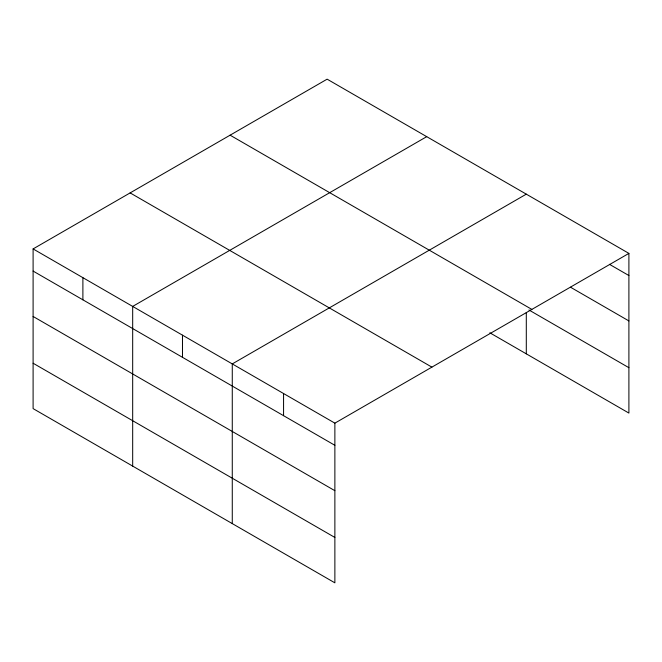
<?xml version="1.0" encoding="UTF-8"?>
<svg xmlns="http://www.w3.org/2000/svg" width="662" height="662" viewBox="0 0 662 662"><rect width="100%" height="100%" fill="white"/><g stroke="black" fill="none" stroke-linecap="round" stroke-linejoin="round"><path stroke-width="0.99" d="M334.873 490.691L334.873 423.15L33.1 248.92L33.1 408.611L334.873 582.833L334.873 490.691L33.1 316.461M489.847 332.796L628.9 413.08L628.9 253.389L327.127 79.167L33.1 248.92M426.717 136.662L132.681 306.415L132.681 466.106M526.298 194.156L232.271 363.91L232.271 523.601M334.873 423.15L628.9 253.389M609.437 264.312L628.9 275.541M570.52 287.225L628.9 320.929M230.103 135.18L531.867 309.411M528.955 309.99L628.9 367.691M130.133 192.899L431.897 367.129M33.1 271.072L334.873 445.303M33.1 363.223L334.873 537.453M526.298 312.58L526.298 353.839M283.568 393.526L283.568 415.686M182.48 335.162L182.48 357.315M82.891 277.668L82.891 299.82"/></g></svg>
